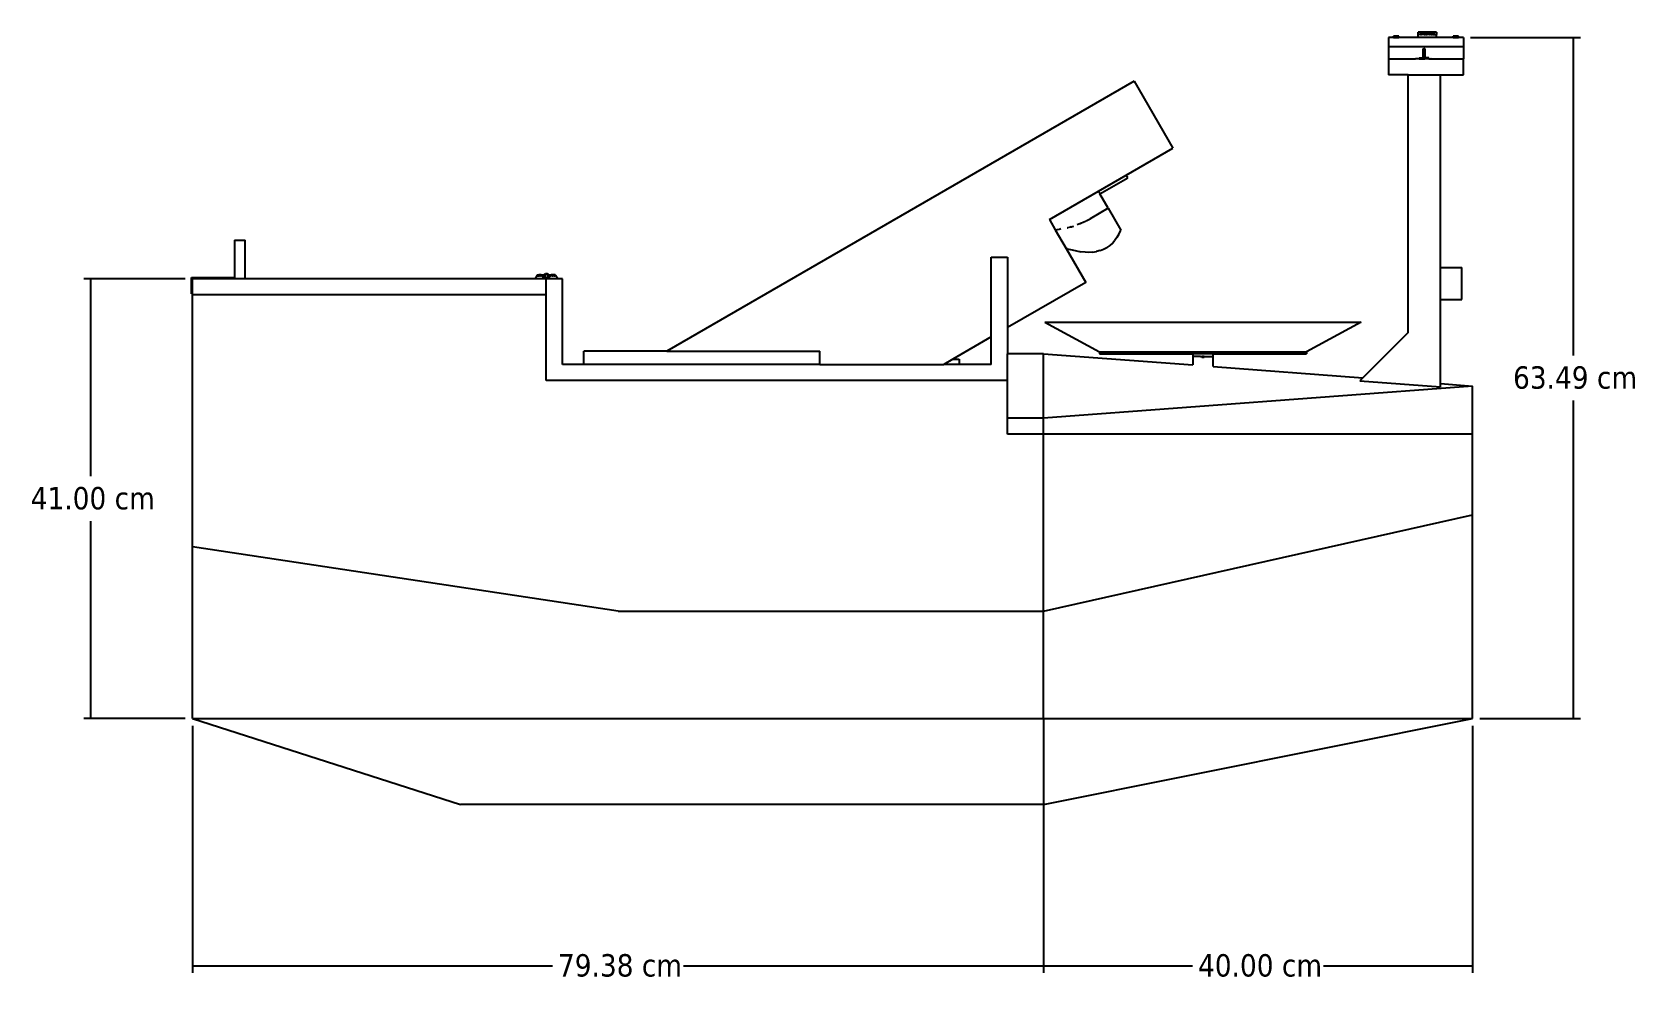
# Model space of a CAD drawing. Extents: x -75 to 75, y -44 to 44.
import ezdxf

# ---------------------------------------------------------------- set-up
doc = ezdxf.new("R2010")
doc.units = 0
doc.layers.get('0').update_dxf_attribs({"linetype": 'CONTINUOUS'})
doc.styles.add('TAHOMA', font='')
doc.styles.get('TAHOMA').set_extended_font_data('Tahoma')

msp = doc.modelspace()

# ---------------------------------------------------------------- linework, layer by layer
for p, q in [((52.35, 43.82), (51.9, 43.82)), ((51.9, 43.82), (51.9, 42.93)), ((52.35, 43.82), (52.35, 43.92)), ((52.85, 43.92), (52.35, 43.92)), ((52.35, 43.82), (52.85, 43.82)), ((52.85, 43.82), (52.85, 43.92)), ((54.67, 43.82), (52.85, 43.82)), ((55.08, 44.31), (54.67, 44.31)), ((54.67, 44.09), (54.67, 44.31)), ((54.67, 43.82), (54.67, 44.09)), ((54.87, 44.09), (54.67, 44.09)), ((56.38, 43.82), (54.67, 43.82)), ((54.88, 44.18), (54.86, 44.16)), ((54.86, 44.11), (54.86, 44.16)), ((54.88, 44.09), (54.86, 44.11)), ((54.88, 44.09), (54.87, 44.09)), ((55.08, 44.18), (54.88, 44.18)), ((54.89, 44.09), (54.88, 44.09)), ((54.89, 44.09), (54.9, 44.09)), ((54.9, 44.09), (54.9, 44.09)), ((54.93, 44.09), (54.9, 44.09)), ((54.93, 44.09), (54.94, 44.09)), ((54.94, 44.09), (54.95, 44.09)), ((54.95, 44.09), (54.97, 44.09)), ((54.97, 44.09), (54.98, 44.09)), ((54.99, 44.09), (54.98, 44.09)), ((54.98, 44.09), (54.98, 44.09)), ((54.99, 44.09), (54.98, 44.09)), ((55, 44.09), (54.99, 44.09)), ((54.99, 44.09), (54.99, 44.09)), ((55, 44.09), (55, 44.09)), ((55.01, 44.09), (55, 44.09)), ((55.01, 44.09), (55.01, 44.09)), ((55.02, 44.09), (55.01, 44.09)), ((55.03, 44.09), (55.02, 44.09)), ((55.03, 44.09), (55.03, 44.09)), ((55.04, 44.09), (55.03, 44.09)), ((55.05, 44.09), (55.04, 44.09)), ((55.06, 44.09), (55.05, 44.09)), ((55.05, 44.09), (55.05, 44.09)), ((55.07, 44.09), (55.06, 44.09)), ((55.07, 44.11), (55.07, 44.09)), ((55.07, 44.09), (55.07, 44.09)), ((55.08, 44.09), (55.07, 44.09)), ((55.08, 44.2), (55.08, 44.31)), ((55.11, 44.2), (55.08, 44.2)), ((55.08, 44.2), (55.08, 44.18)), ((55.08, 44.18), (55.09, 44.18)), ((55.08, 44.09), (55.08, 44.11)), ((55.08, 44.09), (55.08, 44.09)), ((55.09, 44.09), (55.08, 44.09)), ((55.09, 44.17), (55.09, 44.18)), ((55.09, 44.18), (55.11, 44.18)), ((55.1, 44.17), (55.09, 44.17)), ((55.09, 44.17), (55.09, 44.17)), ((55.09, 44.09), (55.09, 44.09)), ((55.13, 44.09), (55.09, 44.09)), ((55.11, 44.18), (55.1, 44.17)), ((55.1, 44.17), (55.1, 44.17)), ((55.51, 44.31), (55.11, 44.31)), ((55.11, 44.2), (55.11, 44.31)), ((55.11, 44.2), (55.11, 44.18)), ((55.13, 44.18), (55.11, 44.18)), ((55.14, 44.18), (55.13, 44.18)), ((55.13, 44.18), (55.14, 44.18)), ((55.14, 44.09), (55.13, 44.09)), ((55.14, 44.18), (55.14, 44.18)), ((55.14, 44.18), (55.14, 44.17)), ((55.15, 44.18), (55.14, 44.18)), ((55.15, 44.17), (55.14, 44.17)), ((55.14, 44.17), (55.14, 44.17)), ((55.15, 44.09), (55.14, 44.09)), ((55.14, 44.09), (55.14, 44.09)), ((55.15, 44.17), (55.15, 44.18)), ((55.15, 44.18), (55.22, 44.18)), ((55.15, 44.17), (55.15, 44.17)), ((55.16, 44.09), (55.15, 44.09)), ((55.15, 44.09), (55.15, 44.09)), ((55.16, 44.09), (55.17, 44.09)), ((55.17, 44.11), (55.17, 44.09)), ((55.22, 44.09), (55.17, 44.09)), ((55.19, 44.17), (55.19, 44.17)), ((55.2, 44.17), (55.19, 44.17)), ((55.19, 44.17), (55.19, 44.17)), ((55.2, 44.17), (55.2, 44.17)), ((55.2, 44.17), (55.2, 44.17)), ((55.22, 44.18), (55.22, 44.17)), ((55.22, 44.18), (55.22, 44.16)), ((55.37, 44.18), (55.22, 44.18)), ((55.22, 44.11), (55.22, 44.09)), ((55.22, 44.09), (55.26, 44.09)), ((55.26, 44.09), (55.27, 44.09)), ((55.3, 44.09), (55.27, 44.09)), ((55.3, 44.09), (55.31, 44.09)), ((55.31, 44.09), (55.32, 44.09)), ((55.34, 44.09), (55.32, 44.09)), ((55.34, 44.09), (55.35, 44.09)), ((55.35, 44.09), (55.35, 44.09)), ((55.35, 44.09), (55.37, 44.09)), ((55.39, 44.16), (55.37, 44.18)), ((55.39, 44.11), (55.37, 44.09)), ((55.37, 44.09), (55.37, 44.09)), ((55.37, 44.09), (55.51, 44.09)), ((55.39, 44.11), (55.39, 44.16)), ((55.51, 44.2), (55.51, 44.31)), ((55.54, 44.2), (55.51, 44.2)), ((55.51, 44.2), (55.51, 44.09)), ((55.54, 44.09), (55.51, 44.09)), ((55.95, 44.31), (55.54, 44.31)), ((55.54, 44.2), (55.54, 44.31)), ((55.54, 44.09), (55.54, 44.2)), ((55.68, 44.09), (55.54, 44.09)), ((55.69, 44.18), (55.67, 44.16)), ((55.67, 44.11), (55.67, 44.16)), ((55.69, 44.09), (55.67, 44.11)), ((55.69, 44.09), (55.68, 44.09)), ((55.9, 44.18), (55.69, 44.18)), ((55.7, 44.09), (55.69, 44.09)), ((55.7, 44.09), (55.71, 44.09)), ((55.71, 44.09), (55.71, 44.09)), ((55.74, 44.09), (55.71, 44.09)), ((55.74, 44.09), (55.75, 44.09)), ((55.75, 44.09), (55.76, 44.09)), ((55.8, 44.09), (55.76, 44.09)), ((55.81, 44.09), (55.8, 44.09)), ((55.8, 44.09), (55.8, 44.09)), ((55.85, 44.09), (55.81, 44.09)), ((55.85, 44.09), (55.87, 44.09)), ((55.87, 44.09), (55.88, 44.09)), ((55.87, 44.09), (55.87, 44.09)), ((55.88, 44.11), (55.88, 44.09)), ((55.88, 44.09), (55.9, 44.09)), ((55.9, 44.17), (55.9, 44.18)), ((55.91, 44.18), (55.9, 44.18)), ((55.91, 44.17), (55.9, 44.17)), ((55.9, 44.17), (55.9, 44.17)), ((55.9, 44.09), (55.92, 44.09)), ((55.91, 44.18), (55.92, 44.18)), ((55.92, 44.18), (55.91, 44.18)), ((55.92, 44.17), (55.91, 44.17)), ((55.92, 44.18), (55.92, 44.18)), ((55.92, 44.18), (55.92, 44.17)), ((55.95, 44.18), (55.92, 44.18)), ((55.92, 44.09), (55.93, 44.09)), ((55.93, 44.09), (55.95, 44.09)), ((55.95, 44.2), (55.95, 44.31)), ((55.98, 44.2), (55.95, 44.2)), ((55.95, 44.2), (55.95, 44.18)), ((55.95, 44.18), (55.95, 44.17)), ((55.95, 44.18), (55.97, 44.18)), ((55.96, 44.17), (55.95, 44.17)), ((55.95, 44.09), (55.95, 44.11)), ((55.95, 44.09), (55.97, 44.09)), ((55.96, 44.17), (55.97, 44.18)), ((55.97, 44.17), (55.96, 44.17)), ((55.96, 44.17), (55.96, 44.17)), ((55.97, 44.18), (55.98, 44.18)), ((55.97, 44.09), (55.98, 44.09)), ((56.38, 44.31), (55.98, 44.31)), ((55.98, 44.2), (55.98, 44.31)), ((55.98, 44.2), (55.98, 44.18)), ((55.98, 44.18), (56.03, 44.18)), ((55.98, 44.11), (55.98, 44.09)), ((55.98, 44.09), (55.98, 44.11)), ((55.98, 44.09), (56, 44.09)), ((55.98, 44.09), (55.98, 44.09)), ((56, 44.17), (56, 44.17)), ((56.01, 44.17), (56, 44.17)), ((56, 44.09), (56, 44.09)), ((56, 44.09), (56.01, 44.09)), ((56.01, 44.17), (56.01, 44.17)), ((56.01, 44.17), (56.01, 44.17)), ((56.01, 44.17), (56.01, 44.17)), ((56.03, 44.09), (56.01, 44.09)), ((56.03, 44.18), (56.03, 44.17)), ((56.03, 44.18), (56.03, 44.16)), ((56.18, 44.18), (56.03, 44.18)), ((56.03, 44.11), (56.03, 44.09)), ((56.03, 44.09), (56.03, 44.09)), ((56.03, 44.09), (56.04, 44.09)), ((56.06, 44.09), (56.04, 44.09)), ((56.06, 44.09), (56.06, 44.09)), ((56.06, 44.09), (56.07, 44.09)), ((56.07, 44.09), (56.11, 44.09)), ((56.11, 44.09), (56.12, 44.09)), ((56.12, 44.09), (56.13, 44.09)), ((56.15, 44.09), (56.13, 44.09)), ((56.15, 44.09), (56.16, 44.09)), ((56.16, 44.09), (56.17, 44.09)), ((56.17, 44.09), (56.18, 44.09)), ((56.2, 44.16), (56.18, 44.18)), ((56.2, 44.11), (56.18, 44.09)), ((56.19, 44.09), (56.18, 44.09)), ((56.19, 44.09), (56.38, 44.09)), ((56.2, 44.11), (56.2, 44.16)), ((56.38, 44.31), (56.38, 44.09)), ((56.38, 43.82), (56.38, 44.09)), ((57.93, 43.82), (56.38, 43.82)), ((57.93, 43.82), (57.93, 43.92)), ((58.43, 43.92), (57.93, 43.92)), ((57.93, 43.82), (58.43, 43.82)), ((58.43, 43.82), (58.43, 43.92)), ((58.88, 43.82), (58.43, 43.82)), ((58.88, 43.82), (58.88, 42.93)), ((51.9, 42.93), (51.9, 41.82)), ((58.88, 42.93), (51.9, 42.93)), ((54.75, 41.9), (54.74, 41.89)), ((54.74, 41.89), (54.74, 41.83)), ((54.74, 41.89), (55.67, 41.89)), ((54.75, 41.9), (54.75, 41.9)), ((54.75, 41.9), (54.75, 41.9)), ((54.75, 41.9), (55.09, 41.9)), ((55.1, 42.73), (55.09, 42.73)), ((55.09, 42.73), (55.09, 41.9)), ((55.32, 41.9), (55.09, 41.9)), ((55.11, 42.75), (55.1, 42.73)), ((55.1, 42.73), (55.31, 42.73)), ((55.11, 42.75), (55.3, 42.75)), ((55.29, 42.75), (55.2, 42.75)), ((55.31, 42.73), (55.3, 42.75)), ((55.32, 42.73), (55.31, 42.73)), ((55.32, 41.9), (55.32, 42.73)), ((55.66, 41.9), (55.32, 41.9)), ((55.67, 41.89), (55.66, 41.9)), ((55.66, 41.9), (55.66, 41.9)), ((55.66, 41.9), (55.66, 41.9)), ((55.67, 41.83), (55.67, 41.89)), ((58.88, 42.93), (58.88, 41.82)), ((51.9, 41.82), (51.9, 40.32)), ((51.9, 41.82), (54.25, 41.82)), ((54.26, 41.83), (54.25, 41.82)), ((54.25, 41.82), (54.25, 41.82)), ((54.26, 41.83), (54.26, 41.83)), ((54.26, 41.83), (54.41, 41.83)), ((54.42, 41.82), (54.41, 41.83)), ((54.56, 41.83), (54.41, 41.83)), ((54.56, 41.83), (54.55, 41.82)), ((54.74, 41.83), (54.56, 41.83)), ((54.74, 41.83), (55.13, 41.83)), ((55.13, 41.83), (55.14, 41.82)), ((55.13, 41.83), (55.28, 41.83)), ((55.27, 41.82), (55.28, 41.83)), ((55.67, 41.83), (55.28, 41.83)), ((55.67, 41.83), (55.85, 41.83)), ((55.86, 41.82), (55.85, 41.83)), ((55.85, 41.83), (56, 41.83)), ((56, 41.83), (55.99, 41.82)), ((56, 41.83), (56.15, 41.83)), ((56.16, 41.82), (56.15, 41.83)), ((56.15, 41.83), (56.15, 41.83)), ((56.16, 41.82), (56.16, 41.82)), ((56.16, 41.82), (58.88, 41.82)), ((58.88, 40.32), (58.88, 41.82)), ((28.16, 39.73), (-15.41, 14.57)), ((28.16, 39.73), (31.77, 33.48)), ((53.73, 40.32), (51.9, 40.32)), ((53.73, 16.32), (53.73, 40.32)), ((53.73, 40.32), (56.73, 40.32)), ((56.73, 40.32), (58.88, 40.32)), ((56.73, 22.37), (56.73, 40.32)), ((27.44, 30.98), (31.77, 33.48)), ((24.84, 29.48), (27.44, 30.98)), ((24.98, 29.24), (27.58, 30.74)), ((27.58, 30.74), (27.44, 30.98)), ((20.27, 26.84), (24.84, 29.48)), ((24.84, 29.48), (24.98, 29.24)), ((25.76, 27.89), (24.98, 29.24)), ((25.76, 27.89), (24.06, 26.91)), ((25.76, 27.89), (26.93, 25.86)), ((20.27, 26.84), (20.82, 25.88)), ((20.88, 25.89), (20.82, 25.88)), ((20.82, 25.88), (21.82, 24.15)), ((20.89, 25.89), (20.88, 25.89)), ((20.89, 25.89), (21.02, 25.91)), ((20.89, 25.89), (20.89, 25.89)), ((21.02, 25.91), (21.2, 25.94)), ((21.23, 25.94), (21.2, 25.94)), ((21.24, 25.94), (21.23, 25.94)), ((21.27, 25.95), (21.24, 25.94)), ((21.32, 25.96), (21.27, 25.95)), ((21.33, 25.96), (21.32, 25.96)), ((21.33, 25.96), (21.34, 25.96)), ((21.34, 25.96), (21.34, 25.96)), ((21.92, 26.07), (21.95, 26.08)), ((22.24, 26.14), (21.95, 26.08)), ((22.29, 26.16), (22.24, 26.14)), ((22.29, 26.16), (22.31, 26.16)), ((22.31, 26.16), (22.33, 26.17)), ((22.31, 26.16), (22.31, 26.16)), ((22.33, 26.17), (22.39, 26.19)), ((22.39, 26.19), (22.43, 26.2)), ((22.43, 26.2), (22.55, 26.23)), ((23.17, 26.46), (22.86, 26.34)), ((23.17, 26.46), (23.19, 26.46)), ((23.19, 26.46), (23.19, 26.47)), ((23.19, 26.47), (23.2, 26.47)), ((23.19, 26.46), (23.19, 26.46)), ((23.47, 26.59), (23.2, 26.47)), ((23.63, 26.67), (23.47, 26.59)), ((23.63, 26.67), (23.63, 26.67)), ((23.64, 26.67), (23.63, 26.67)), ((23.65, 26.68), (23.64, 26.67)), ((23.65, 26.68), (23.67, 26.69)), ((23.77, 26.74), (23.67, 26.69)), ((23.77, 26.74), (24.06, 26.91)), ((26.59, 25.2), (26.77, 25.52)), ((26.77, 25.52), (26.93, 25.86)), ((-55.73, 24.93), (-54.73, 24.93)), ((-55.73, 24.93), (-55.73, 21.42)), ((-54.73, 21.33), (-54.73, 24.93)), ((21.93, 24.12), (21.82, 24.15)), ((21.82, 24.15), (23.66, 20.97)), ((21.93, 24.12), (22.38, 24.01)), ((22.38, 24.01), (22.81, 23.91)), ((24.99, 23.94), (24.66, 23.85)), ((24.99, 23.94), (25.31, 24.07)), ((25.31, 24.07), (25.61, 24.23)), ((25.89, 24.43), (25.61, 24.23)), ((26.14, 24.65), (25.89, 24.43)), ((26.14, 24.65), (26.38, 24.91)), ((26.59, 25.2), (26.38, 24.91)), ((14.85, 23.32), (16.35, 23.32)), ((14.85, 15.89), (14.85, 23.32)), ((16.35, 23.32), (16.35, 16.76)), ((22.81, 23.91), (23.21, 23.84)), ((23.6, 23.79), (23.21, 23.84)), ((23.96, 23.77), (23.6, 23.79)), ((24.32, 23.79), (23.96, 23.77)), ((24.32, 23.79), (24.66, 23.85)), ((-59.73, 21.42), (-55.73, 21.42)), ((-59.73, 19.92), (-59.73, 21.42)), ((-59.65, 19.92), (-59.65, 21.32)), ((-54.73, 21.32), (-59.65, 21.32)), ((-55.73, 21.42), (-55.73, 21.33)), ((-55.73, 21.33), (-54.73, 21.33)), ((-54.73, 21.33), (-54.73, 21.32)), ((-27.73, 21.32), (-54.73, 21.32)), ((-27.73, 21.32), (-27.53, 21.6)), ((-26.95, 21.32), (-27.73, 21.32)), ((-27.49, 21.6), (-27.53, 21.6)), ((-27.5, 21.67), (-27.48, 21.68)), ((-27.5, 21.61), (-27.5, 21.67)), ((-27.48, 21.6), (-27.5, 21.61)), ((-27.48, 21.6), (-27.49, 21.6)), ((-27.48, 21.68), (-27.34, 21.68)), ((-27.48, 21.6), (-27.47, 21.6)), ((-27.46, 21.6), (-27.47, 21.6)), ((-27.46, 21.6), (-27.46, 21.6)), ((-27.46, 21.6), (-27.43, 21.6)), ((-27.43, 21.6), (-27.42, 21.6)), ((-27.42, 21.6), (-27.41, 21.6)), ((-27.39, 21.6), (-27.41, 21.6)), ((-27.38, 21.6), (-27.39, 21.6)), ((-27.38, 21.6), (-27.28, 21.6)), ((-27.34, 21.68), (-27.33, 21.68)), ((-27.33, 21.68), (-27.34, 21.68)), ((-27.32, 21.68), (-27.33, 21.68)), ((-27.33, 21.68), (-27.32, 21.68)), ((-27.31, 21.68), (-27.32, 21.68)), ((-27.32, 21.68), (-27.31, 21.68)), ((-27.32, 21.68), (-27.32, 21.68)), ((-27.3, 21.68), (-27.31, 21.68)), ((-27.31, 21.68), (-27.31, 21.68)), ((-27.31, 21.68), (-27.3, 21.68)), ((-27.3, 21.68), (-27.31, 21.68)), ((-27.24, 21.68), (-27.3, 21.68)), ((-27.27, 21.6), (-27.28, 21.6)), ((-27.26, 21.68), (-27.27, 21.68)), ((-27.27, 21.68), (-27.27, 21.68)), ((-27.26, 21.6), (-27.27, 21.6)), ((-27.27, 21.6), (-27.27, 21.6)), ((-27.26, 21.68), (-27.26, 21.68)), ((-27.25, 21.6), (-27.26, 21.6)), ((-27.26, 21.6), (-27.26, 21.6)), ((-27.23, 21.6), (-27.25, 21.6)), ((-27.23, 21.68), (-27.24, 21.68)), ((-27.22, 21.68), (-27.23, 21.68)), ((-27.23, 21.68), (-27.23, 21.68)), ((-27.23, 21.68), (-27.23, 21.68)), ((-27.22, 21.68), (-27.23, 21.68)), ((-27.23, 21.68), (-27.22, 21.68)), ((-27.23, 21.68), (-27.22, 21.68)), ((-27.23, 21.6), (-27.22, 21.6)), ((-27.22, 21.68), (-27.22, 21.68)), ((-27.16, 21.68), (-27.22, 21.68)), ((-27.21, 21.6), (-27.22, 21.6)), ((-27.22, 21.6), (-27.22, 21.6)), ((-27.21, 21.6), (-27.2, 21.6)), ((-27.21, 21.6), (-27.21, 21.6)), ((-27.19, 21.6), (-27.2, 21.6)), ((-27.18, 21.6), (-27.19, 21.6)), ((-27.18, 21.6), (-27.18, 21.6)), ((-27.17, 21.6), (-27.18, 21.6)), ((-27.17, 21.6), (-27.15, 21.6)), ((-27.15, 21.68), (-27.16, 21.68)), ((-27.16, 21.68), (-27.16, 21.68)), ((-27.16, 21.68), (-27.16, 21.68)), ((-27.15, 21.68), (-27.16, 21.68)), ((-27.14, 21.68), (-27.15, 21.68)), ((-27.15, 21.68), (-27.15, 21.68)), ((-27.15, 21.68), (-27.15, 21.67)), ((-27.15, 21.68), (-26.99, 21.68)), ((-27.14, 21.6), (-27.15, 21.6)), ((-27.13, 21.6), (-27.14, 21.6)), ((-27.14, 21.6), (-27.14, 21.6)), ((-27.12, 21.6), (-27.13, 21.6)), ((-27.12, 21.6), (-27.12, 21.6)), ((-27.12, 21.6), (-27.12, 21.6)), ((-27.11, 21.6), (-27.12, 21.6)), ((-27.11, 21.6), (-27.1, 21.6)), ((-27.1, 21.6), (-27.09, 21.6)), ((-27.09, 21.6), (-27.06, 21.6)), ((-27.06, 21.6), (-27.05, 21.6)), ((-27.05, 21.6), (-27.04, 21.6)), ((-27.02, 21.6), (-27.04, 21.6)), ((-27.02, 21.6), (-27.01, 21.6)), ((-27.01, 21.6), (-27.01, 21.6)), ((-27.01, 21.6), (-26.99, 21.6)), ((-26.99, 21.68), (-26.98, 21.67)), ((-26.99, 21.6), (-26.98, 21.61)), ((-26.99, 21.6), (-26.99, 21.6)), ((-26.99, 21.6), (-26.95, 21.6)), ((-26.98, 21.61), (-26.98, 21.67)), ((-26.89, 21.6), (-26.95, 21.6)), ((-26.95, 21.51), (-26.95, 21.6)), ((-26.95, 21.32), (-26.95, 21.51)), ((-26.95, 21.51), (-26.89, 21.51)), ((-26.65, 21.32), (-26.95, 21.32)), ((-26.89, 21.64), (-26.86, 21.7)), ((-26.89, 21.6), (-26.89, 21.64)), ((-26.86, 21.45), (-26.89, 21.51)), ((-26.86, 21.7), (-26.82, 21.75)), ((-26.82, 21.4), (-26.86, 21.45)), ((-26.82, 21.75), (-26.77, 21.79)), ((-26.77, 21.36), (-26.82, 21.4)), ((-26.77, 21.64), (-26.79, 21.61)), ((-26.78, 21.61), (-26.79, 21.57)), ((-26.79, 21.61), (-26.79, 21.57)), ((-26.79, 21.57), (-26.78, 21.54)), ((-26.79, 21.57), (-26.79, 21.53)), ((-26.79, 21.53), (-26.77, 21.5)), ((-26.77, 21.64), (-26.78, 21.61)), ((-26.78, 21.54), (-26.77, 21.5)), ((-26.77, 21.79), (-26.71, 21.81)), ((-26.75, 21.67), (-26.77, 21.64)), ((-26.75, 21.67), (-26.77, 21.64)), ((-26.77, 21.5), (-26.75, 21.47)), ((-26.77, 21.5), (-26.75, 21.47)), ((-26.71, 21.33), (-26.77, 21.36)), ((-26.72, 21.7), (-26.75, 21.67)), ((-26.72, 21.69), (-26.75, 21.67)), ((-26.75, 21.47), (-26.72, 21.45)), ((-26.75, 21.47), (-26.72, 21.45)), ((-26.68, 21.71), (-26.72, 21.69)), ((-26.68, 21.71), (-26.72, 21.7)), ((-26.72, 21.45), (-26.68, 21.44)), ((-26.72, 21.45), (-26.68, 21.43)), ((-26.71, 21.81), (-26.65, 21.82)), ((-26.65, 21.32), (-26.71, 21.33)), ((-26.65, 21.72), (-26.68, 21.71)), ((-26.65, 21.71), (-26.68, 21.71)), ((-26.68, 21.44), (-26.65, 21.43)), ((-26.68, 21.43), (-26.65, 21.43)), ((-26.65, 21.82), (-26.58, 21.81)), ((-26.61, 21.71), (-26.65, 21.72)), ((-26.61, 21.71), (-26.65, 21.71)), ((-26.65, 21.43), (-26.61, 21.44)), ((-26.65, 21.43), (-26.61, 21.43)), ((-26.58, 21.33), (-26.65, 21.32)), ((-26.65, 19.82), (-26.65, 21.32)), ((-26.35, 21.32), (-26.65, 21.32)), ((-26.58, 21.69), (-26.61, 21.71)), ((-26.57, 21.7), (-26.61, 21.71)), ((-26.61, 21.44), (-26.58, 21.45)), ((-26.61, 21.43), (-26.57, 21.45)), ((-26.58, 21.81), (-26.52, 21.79)), ((-26.55, 21.67), (-26.58, 21.69)), ((-26.58, 21.45), (-26.55, 21.47)), ((-26.52, 21.36), (-26.58, 21.33)), ((-26.54, 21.67), (-26.57, 21.7)), ((-26.57, 21.45), (-26.54, 21.47)), ((-26.53, 21.64), (-26.55, 21.67)), ((-26.55, 21.47), (-26.53, 21.5)), ((-26.52, 21.64), (-26.54, 21.67)), ((-26.54, 21.47), (-26.52, 21.5)), ((-26.51, 21.61), (-26.53, 21.64)), ((-26.53, 21.5), (-26.51, 21.54)), ((-26.52, 21.79), (-26.47, 21.75)), ((-26.51, 21.61), (-26.52, 21.64)), ((-26.52, 21.5), (-26.51, 21.53)), ((-26.47, 21.4), (-26.52, 21.36)), ((-26.51, 21.57), (-26.51, 21.61)), ((-26.5, 21.57), (-26.51, 21.61)), ((-26.51, 21.54), (-26.51, 21.57)), ((-26.51, 21.53), (-26.5, 21.57)), ((-26.47, 21.75), (-26.43, 21.7)), ((-26.43, 21.45), (-26.47, 21.4)), ((-26.43, 21.7), (-26.41, 21.64)), ((-26.41, 21.51), (-26.43, 21.45)), ((-26.4, 21.6), (-26.41, 21.64)), ((-26.4, 21.57), (-26.41, 21.51)), ((-26.41, 21.51), (-26.35, 21.51)), ((-26.35, 21.6), (-26.4, 21.6)), ((-26.4, 21.6), (-26.4, 21.57)), ((-26.35, 21.51), (-26.35, 21.6)), ((-26.31, 21.6), (-26.35, 21.6)), ((-26.35, 21.32), (-26.35, 21.51)), ((-25.56, 21.32), (-26.35, 21.32)), ((-26.32, 21.67), (-26.3, 21.68)), ((-26.32, 21.61), (-26.32, 21.67)), ((-26.3, 21.6), (-26.32, 21.61)), ((-26.3, 21.6), (-26.31, 21.6)), ((-26.29, 21.68), (-26.3, 21.68)), ((-26.3, 21.68), (-26.3, 21.68)), ((-26.3, 21.6), (-26.29, 21.6)), ((-26.29, 21.68), (-26.21, 21.68)), ((-26.28, 21.6), (-26.29, 21.6)), ((-26.28, 21.6), (-26.28, 21.6)), ((-26.28, 21.6), (-26.25, 21.6)), ((-26.25, 21.6), (-26.24, 21.6)), ((-26.24, 21.6), (-26.23, 21.6)), ((-26.21, 21.6), (-26.23, 21.6)), ((-26.19, 21.68), (-26.21, 21.68)), ((-26.2, 21.6), (-26.21, 21.6)), ((-26.19, 21.6), (-26.2, 21.6)), ((-26.19, 21.6), (-26.2, 21.6)), ((-26.18, 21.68), (-26.19, 21.68)), ((-26.18, 21.6), (-26.19, 21.6)), ((-26.19, 21.6), (-26.19, 21.6)), ((-26.19, 21.6), (-26.19, 21.6)), ((-26.18, 21.68), (-26.16, 21.68)), ((-26.17, 21.6), (-26.18, 21.6)), ((-26.18, 21.6), (-26.18, 21.6)), ((-26.16, 21.6), (-26.17, 21.6)), ((-26.16, 21.68), (-26.15, 21.68)), ((-26.16, 21.68), (-26.16, 21.68)), ((-26.16, 21.68), (-26.15, 21.68)), ((-26.15, 21.6), (-26.16, 21.6)), ((-26.16, 21.6), (-26.16, 21.6)), ((-26.15, 21.68), (-26.15, 21.68)), ((-26.14, 21.68), (-26.15, 21.68)), ((-26.14, 21.6), (-26.15, 21.6)), ((-26.13, 21.68), (-26.14, 21.68)), ((-26.14, 21.68), (-26.13, 21.68)), ((-26.14, 21.68), (-26.14, 21.68)), ((-26.14, 21.68), (-26.14, 21.68)), ((-26.14, 21.68), (-26.14, 21.68)), ((-26.13, 21.6), (-26.14, 21.6)), ((-26.12, 21.68), (-26.13, 21.68)), ((-26.12, 21.68), (-26.13, 21.68)), ((-26.13, 21.6), (-26.13, 21.6)), ((-26.12, 21.6), (-26.13, 21.6)), ((-26.12, 21.68), (-26.12, 21.68)), ((-26.12, 21.68), (-26.12, 21.68)), ((-26.12, 21.68), (-26.12, 21.68)), ((-26.09, 21.68), (-26.12, 21.68)), ((-26.11, 21.6), (-26.12, 21.6)), ((-26.12, 21.6), (-26.12, 21.6)), ((-26.1, 21.6), (-26.11, 21.6)), ((-26.09, 21.6), (-26.1, 21.6)), ((-26.08, 21.68), (-26.09, 21.68)), ((-26.09, 21.68), (-26.09, 21.68)), ((-26.08, 21.68), (-26.09, 21.68)), ((-26.09, 21.6), (-26.08, 21.6)), ((-26.09, 21.6), (-26.09, 21.6)), ((-26.07, 21.68), (-26.08, 21.68)), ((-26.08, 21.68), (-26.08, 21.68)), ((-26.08, 21.68), (-26.07, 21.68)), ((-26.07, 21.68), (-26.08, 21.68)), ((-26.07, 21.6), (-26.08, 21.6)), ((-26.06, 21.68), (-26.07, 21.68)), ((-26.07, 21.68), (-26.07, 21.68)), ((-26.07, 21.6), (-26.07, 21.6)), ((-26.07, 21.6), (-26.07, 21.6)), ((-26.05, 21.6), (-26.07, 21.6)), ((-26.05, 21.68), (-26.06, 21.68)), ((-26.06, 21.68), (-26.06, 21.68)), ((-26.04, 21.68), (-26.05, 21.68)), ((-26.04, 21.68), (-26.05, 21.68)), ((-26.05, 21.6), (-26.04, 21.6)), ((-26.04, 21.68), (-26.04, 21.68)), ((-26.04, 21.68), (-26.04, 21.68)), ((-26.04, 21.68), (-26.04, 21.68)), ((-26.04, 21.68), (-26.04, 21.68)), ((-26.04, 21.68), (-26.04, 21.68)), ((-25.98, 21.68), (-26.04, 21.68)), ((-26.03, 21.6), (-26.04, 21.6)), ((-26.04, 21.6), (-26.04, 21.6)), ((-26.03, 21.6), (-26.02, 21.6)), ((-26.01, 21.6), (-26.02, 21.6)), ((-26.02, 21.6), (-26.02, 21.6)), ((-26, 21.6), (-26.01, 21.6)), ((-25.99, 21.6), (-26, 21.6)), ((-25.98, 21.6), (-25.99, 21.6)), ((-25.99, 21.6), (-25.99, 21.6)), ((-25.97, 21.68), (-25.98, 21.68)), ((-25.97, 21.68), (-25.98, 21.68)), ((-25.98, 21.68), (-25.98, 21.68)), ((-25.98, 21.6), (-25.98, 21.6)), ((-25.97, 21.6), (-25.98, 21.6)), ((-25.97, 21.68), (-25.97, 21.68)), ((-25.96, 21.68), (-25.97, 21.68)), ((-25.97, 21.68), (-25.97, 21.68)), ((-25.97, 21.68), (-25.97, 21.67)), ((-25.97, 21.68), (-25.96, 21.68)), ((-25.96, 21.6), (-25.97, 21.6)), ((-25.96, 21.68), (-25.95, 21.68)), ((-25.95, 21.6), (-25.96, 21.6)), ((-25.91, 21.68), (-25.95, 21.68)), ((-25.94, 21.6), (-25.95, 21.6)), ((-25.95, 21.6), (-25.95, 21.6)), ((-25.93, 21.6), (-25.94, 21.6)), ((-25.94, 21.6), (-25.94, 21.6)), ((-25.92, 21.6), (-25.93, 21.6)), ((-25.93, 21.6), (-25.93, 21.6)), ((-25.92, 21.6), (-25.92, 21.6)), ((-25.92, 21.6), (-25.92, 21.6)), ((-25.92, 21.6), (-25.91, 21.6)), ((-25.92, 21.6), (-25.92, 21.6)), ((-25.91, 21.68), (-25.89, 21.68)), ((-25.91, 21.6), (-25.88, 21.6)), ((-25.88, 21.68), (-25.89, 21.68)), ((-25.87, 21.68), (-25.88, 21.68)), ((-25.88, 21.6), (-25.87, 21.6)), ((-25.81, 21.68), (-25.87, 21.68)), ((-25.87, 21.6), (-25.86, 21.6)), ((-25.83, 21.6), (-25.86, 21.6)), ((-25.83, 21.6), (-25.83, 21.6)), ((-25.83, 21.6), (-25.82, 21.6)), ((-25.82, 21.6), (-25.81, 21.6)), ((-25.81, 21.68), (-25.79, 21.67)), ((-25.81, 21.6), (-25.79, 21.61)), ((-25.8, 21.6), (-25.81, 21.6)), ((-25.8, 21.6), (-25.77, 21.6)), ((-25.79, 21.61), (-25.79, 21.67)), ((-25.56, 21.32), (-25.77, 21.6)), ((-25.15, 21.32), (-25.56, 21.32)), ((-25.15, 13.32), (-25.15, 21.32)), ((23.66, 20.97), (16.35, 16.76)), ((56.73, 19.37), (56.73, 22.37)), ((56.73, 22.37), (58.73, 22.37)), ((58.73, 19.37), (58.73, 22.37)), ((-59.73, 19.92), (-59.75, 19.92)), ((-59.65, 19.92), (-59.73, 19.92)), ((-59.65, 19.82), (-59.65, 19.92)), ((-26.65, 19.82), (-59.65, 19.82)), ((-59.65, -3.68), (-59.65, 19.82)), ((-26.65, 11.82), (-26.65, 19.82)), ((56.73, 11.55), (56.73, 19.37)), ((56.73, 19.37), (58.73, 19.37)), ((16.35, 16.76), (16.35, 14.32)), ((19.84, 17.27), (24.95, 14.52)), ((19.84, 17.27), (49.35, 17.27)), ((49.35, 17.27), (44.24, 14.52)), ((14.85, 15.89), (11.27, 13.82)), ((14.85, 13.32), (14.85, 15.89)), ((53.73, 16.32), (49.5, 12.09)), ((-23.15, 13.32), (-23.15, 14.57)), ((-15.41, 14.57), (-23.15, 14.57)), ((-15.41, 14.57), (-1.15, 14.57)), ((-1.15, 13.32), (-1.15, 14.57)), ((11.27, 13.82), (10.41, 13.32)), ((11.27, 13.82), (11.85, 13.82)), ((11.85, 13.82), (11.85, 13.32)), ((19.73, 14.32), (16.35, 14.32)), ((16.35, 11.82), (16.35, 14.32)), ((19.73, 14.32), (33.64, 13.28)), ((19.73, 8.32), (19.73, 14.32)), ((24.95, 14.52), (24.95, 14.32)), ((24.95, 14.52), (44.24, 14.52)), ((24.95, 14.32), (33.64, 14.32)), ((33.64, 14.32), (33.64, 14.07)), ((35.55, 14.32), (33.64, 14.32)), ((33.64, 14.07), (33.64, 13.28)), ((34.37, 14.07), (33.64, 14.07)), ((34.37, 14.07), (34.48, 14.07)), ((34.48, 14.07), (34.48, 14.08)), ((34.48, 14.08), (34.52, 14.08)), ((34.48, 14.07), (34.5, 14.07)), ((34.52, 14.07), (34.5, 14.07)), ((34.5, 13.97), (34.5, 14.07)), ((34.69, 13.97), (34.5, 13.97)), ((34.52, 14.08), (34.52, 14.07)), ((34.52, 14.07), (34.52, 13.98)), ((34.67, 14.07), (34.52, 14.07)), ((34.67, 13.98), (34.52, 13.98)), ((34.65, 14.15), (34.65, 14.16)), ((34.67, 14.07), (34.67, 14.08)), ((34.67, 14.08), (34.71, 14.08)), ((34.67, 13.98), (34.67, 14.07)), ((34.69, 14.07), (34.67, 14.07)), ((34.69, 14.07), (34.69, 13.97)), ((34.71, 14.07), (34.69, 14.07)), ((34.71, 14.08), (34.71, 14.07)), ((34.71, 14.07), (34.84, 14.07)), ((34.84, 14.07), (35.55, 14.07)), ((35.55, 14.07), (35.55, 14.32)), ((35.55, 14.32), (44.24, 14.32)), ((35.55, 13.14), (35.55, 14.07)), ((44.24, 14.52), (44.24, 14.32)), ((-23.15, 13.32), (-25.15, 13.32)), ((-1.15, 13.32), (-23.15, 13.32)), ((-1.15, 13.32), (10.41, 13.32)), ((11.85, 13.32), (10.41, 13.32)), ((14.85, 13.32), (11.85, 13.32)), ((35.54, 13.14), (35.55, 13.14)), ((35.55, 13.14), (49.5, 12.09)), ((49.5, 12.09), (49.21, 11.8)), ((16.35, 11.82), (-26.65, 11.82)), ((16.35, 8.32), (16.35, 11.82)), ((59.73, 11.32), (19.73, 8.32)), ((49.21, 11.8), (56.73, 11.24)), ((56.73, 11.55), (59.73, 11.32)), ((56.73, 11.24), (56.73, 11.55)), ((59.73, 6.82), (59.73, 11.32)), ((16.35, 6.82), (16.35, 8.32)), ((19.73, 8.32), (16.35, 8.32)), ((19.73, 6.82), (19.73, 8.32)), ((19.73, 6.82), (16.35, 6.82)), ((59.73, 6.82), (19.73, 6.82)), ((19.73, -9.68), (19.73, 6.82)), ((59.73, -0.68), (59.73, 6.82)), ((19.73, -9.68), (59.73, -0.68)), ((59.73, -19.68), (59.73, -0.68)), ((-59.65, -19.68), (-59.65, -3.68)), ((-19.96, -9.68), (-59.65, -3.68)), ((-19.96, -9.68), (19.73, -9.68)), ((19.73, -19.68), (19.73, -9.68)), ((-59.65, -19.68), (19.73, -19.68)), ((-59.65, -19.68), (-34.65, -27.68)), ((19.73, -19.68), (59.73, -19.68)), ((19.73, -19.68), (19.73, -27.68)), ((19.73, -27.68), (59.73, -19.68)), ((19.73, -27.68), (-34.65, -27.68))]:
    msp.add_line(p, q)
at = {"color": 250}
for p, q in [((59.55, 43.82), (69.79, 43.82)), ((69.12, 43.82), (69.12, 14.16)), ((-60.32, 21.32), (-69.79, 21.32)), ((-69.12, 2.92), (-69.12, 21.32)), ((69.12, 9.98), (69.12, -19.68)), ((-69.12, -19.68), (-69.12, -1.27)), ((-60.32, -19.68), (-69.79, -19.68)), ((-59.65, -20.35), (-59.65, -43.39)), ((19.73, -20.35), (19.73, -43.39)), ((19.73, -20.35), (19.73, -43.39)), ((59.73, -20.35), (59.73, -43.39)), ((60.4, -19.68), (69.79, -19.68)), ((-59.65, -42.72), (-26.07, -42.72)), ((-13.85, -42.72), (19.73, -42.72)), ((19.73, -42.72), (33.62, -42.72)), ((45.84, -42.72), (59.73, -42.72))]:
    msp.add_line(p, q, dxfattribs=at)

# ---------------------------------------------------------------- texts
at = {"color": 250, "char_height": 2.085, "attachment_point": 7, "style": 'TAHOMA'}
for s, insert in [('63.49 cm', (63.51, 11.03)), ('41.00 cm', (-74.73, -0.22)), ('79.38 cm', (-25.56, -43.77)), ('40.00 cm', (34.13, -43.77))]:
    msp.add_mtext(s, dxfattribs=dict(at, insert=insert))

doc.saveas('drawing.dxf')
